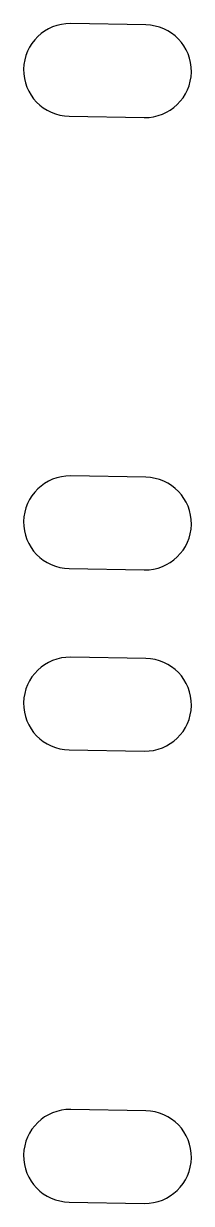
# Model space of a CAD drawing. Header units: millimetres. Extents: x 84.1 to 95.9, y -85.8 to -3.
import ezdxf

# ---------------------------------------------------------------- set-up
doc = ezdxf.new("R2010")
doc.units = ezdxf.units.MM
doc.layers.get('0').update_dxf_attribs({"linetype": 'CONTINUOUS'})

msp = doc.modelspace()

# ---------------------------------------------------------------- linework, layer by layer
for p, q in [((92.691, -3.112, -99.807), (87.407, -3.02, -99.807)), ((87.294, -9.519, -99.807), (92.578, -9.611, -99.807)), ((92.691, -34.86, -99.807), (87.407, -34.768, -99.807)), ((87.294, -41.267, -99.807), (92.578, -41.359, -99.807)), ((92.691, -47.582, -99.807), (87.407, -47.49, -99.807)), ((87.294, -53.989, -99.807), (92.578, -54.081, -99.807)), ((92.692, -79.326, -99.807), (87.408, -79.234, -99.807)), ((87.295, -85.733, -99.807), (92.579, -85.825, -99.807))]:
    msp.add_line(p, q)
for centre, start, end in [((87.351, -6.269, -99.807), 89.0044, 269.0044), ((92.635, -6.361, -99.807), -90.9956, 89.0044), ((87.351, -38.018, -99.807), 89.0044, 269.0044), ((92.635, -38.11, -99.807), -90.9956, 89.0044), ((87.351, -50.74, -99.807), 89.0044, 269.0044), ((92.635, -50.832, -99.807), -90.9956, 89.0044), ((87.351, -82.484, -99.807), 89.00478, 269.00478), ((92.635, -82.575, -99.807), -90.99522, 89.00478)]:
    msp.add_arc(centre, 3.25, start, end)

doc.saveas('drawing.dxf')
